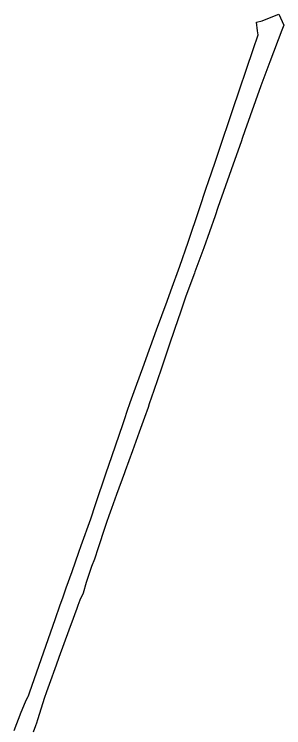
# Model space of a CAD drawing. Header units: metres. Extents: x 7513291 to 7514146, y 4700412 to 4702379.
# Drawn here: x 7513776 to 7514146, y 4701396 to 4702379 of the extents above; entities that cross this region are included whole.
import ezdxf

# ---------------------------------------------------------------- set-up
doc = ezdxf.new("R2010")
doc.units = ezdxf.units.M
doc.layers.add('0-PARCELAT', color=7, linetype='Continuous')

msp = doc.modelspace()

# ---------------------------------------------------------------- linework, layer by layer
at = {"layer": '0-PARCELAT'}
msp.add_lwpolyline([(7513775.51, 4701391.82), (7513784.85, 4701416.86), (7513791.15, 4701431.08), (7513794.24, 4701438.03), (7513794.46, 4701438.55), (7513794.6, 4701438.86), (7513794.93, 4701439.6), (7513796.89, 4701445.17), (7513802.85, 4701462.14), (7513832.25, 4701546), (7513838.1, 4701563.68), (7513842.74, 4701575.95), (7513847.08, 4701588.24), (7513855.18, 4701611.11), (7513864.5, 4701637.49), (7513867.73, 4701646.68), (7513880.68, 4701683.56), (7513887.36, 4701703.26), (7513902.01, 4701747.22), (7513909.62, 4701769.4), (7513925.27, 4701815.03), (7513927.64, 4701821.96), (7513931.07, 4701832.06), (7513935.18, 4701844.18), (7513942.46, 4701864.39), (7513954.19, 4701896.96), (7513961.6, 4701917.52), (7513962.85, 4701920.99), (7513971.36, 4701944), (7513986.02, 4701983.63), (7513991.24, 4701997.75), (7514003.28, 4702031.98), (7514014.86, 4702064.9), (7514030.52, 4702111.72), (7514039.89, 4702139.75), (7514042.87, 4702148.59), (7514051.84, 4702175.27), (7514064.97, 4702213.91), (7514068.02, 4702223.25), (7514076.47, 4702248.21), (7514104.4, 4702330.61), (7514111.3, 4702350.99), (7514110.52, 4702356.42), (7514108.83, 4702368.25), (7514116.56, 4702370.05), (7514129.35, 4702375.41), (7514139.81, 4702379.33), (7514144.11, 4702369.55), (7514146.42, 4702364.28), (7514143.76, 4702357.21), (7514127.35, 4702313.64), (7514114.96, 4702280.74), (7514093.06, 4702218.78), (7514089.33, 4702208.25), (7514088.1, 4702204.74), (7514074.11, 4702164.81), (7514055.83, 4702112.66), (7514051.83, 4702101.28), (7514036.37, 4702057.27), (7514024.26, 4702024.36), (7514023.59, 4702022.54), (7514011.86, 4701990.65), (7514004.85, 4701970.08), (7513996.17, 4701944.59), (7513988.81, 4701923.01), (7513977.6, 4701889.91), (7513967.61, 4701860.34), (7513961.39, 4701841.94), (7513959.7, 4701836.95), (7513954.7, 4701823.09), (7513947.43, 4701802.95), (7513938.23, 4701777.45), (7513928.29, 4701749.92), (7513927.32, 4701747.24), (7513916.38, 4701717.22), (7513909.23, 4701697.61), (7513905.61, 4701687.68), (7513902.3, 4701678.59), (7513901.78, 4701677.16), (7513900, 4701671.74), (7513890.76, 4701643.59), (7513885.73, 4701628.04), (7513882.03, 4701617.85), (7513874.24, 4701595.8), (7513870.13, 4701580.96), (7513865.97, 4701571.56), (7513864.42, 4701567.99), (7513863.11, 4701563.86), (7513861.59, 4701559.82), (7513853.19, 4701537.39), (7513852.42, 4701535.26), (7513850.56, 4701530.21), (7513836.7, 4701492.43), (7513832.97, 4701481.79), (7513823.71, 4701455.37), (7513820.08, 4701445), (7513816.83, 4701435.74), (7513812.63, 4701422.7), (7513807.67, 4701406.28), (7513805.96, 4701401.74), (7513804.56, 4701398.03), (7513801.39, 4701389.63)], dxfattribs=at)

doc.saveas('drawing.dxf')
